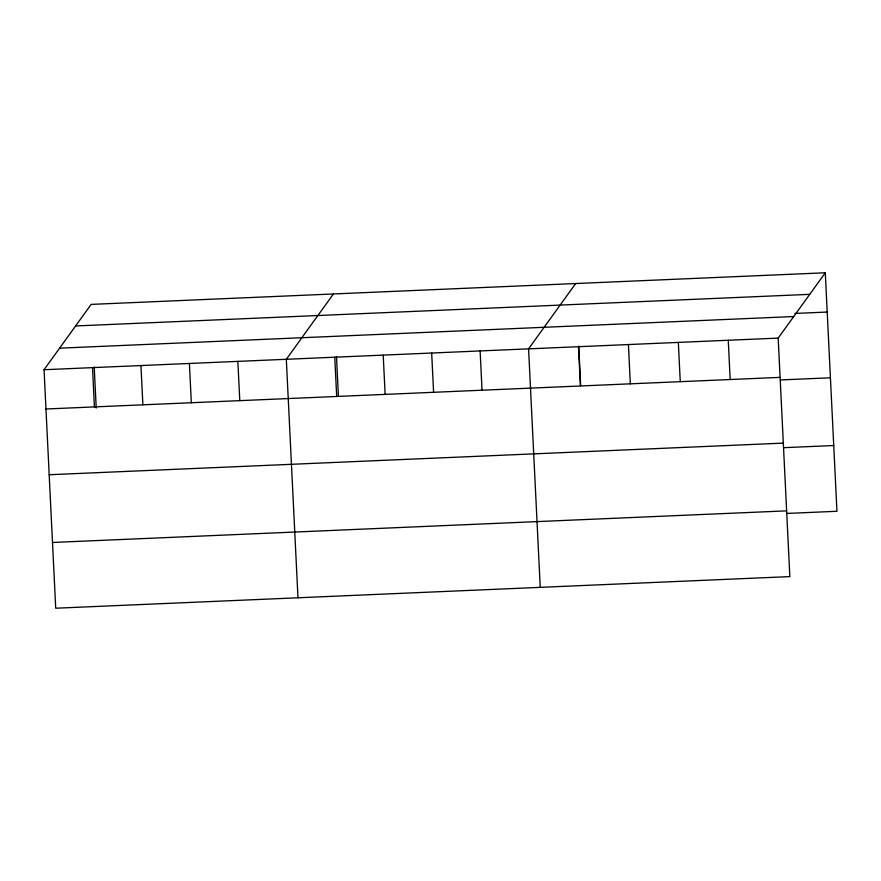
<?xml version="1.0" encoding="UTF-8"?>
<svg xmlns="http://www.w3.org/2000/svg" width="881" height="881" viewBox="0 0 881 881"><rect width="100%" height="100%" fill="white"/><g stroke="black" fill="none" stroke-linecap="round" stroke-linejoin="round"><path stroke-width="1.32" d="M825.288 272.78L778.176 338.106L789.85 576.603L55.712 608.22L44.05 369.723L91.15 304.397L825.288 272.78L836.95 511.277L787.03 513.425M333.414 293.968L286.314 359.294L297.976 597.781M575.678 283.528L528.578 348.854L540.24 587.352M75.612 325.959L809.738 294.342M794.827 313.438L827.204 312.05M59.6 348.171L793.726 316.543M44.05 369.723L778.176 338.106M45.966 408.993L780.103 377.376M780.5 379.942L830.42 377.795M49.182 474.738L783.319 443.121M783.815 447.68L833.734 445.533M52.497 542.476L786.634 510.859M728.257 340.253L730.184 379.524M678.337 342.412L680.264 381.671M628.417 344.559L630.333 383.83M578.74 346.079L580.678 385.801M578.498 346.707L580.414 385.977M480.123 350.946L482.039 390.217M431.668 353.028L433.595 392.298M383.213 355.12L385.14 394.391M336.476 356.519L338.425 396.241M334.769 357.201L336.685 396.472M237.859 361.375L239.786 400.646M189.404 363.468L191.331 402.738M140.96 365.549L142.876 404.82M94.212 366.959L96.227 408.046M92.505 367.641L94.421 406.912"/></g></svg>
